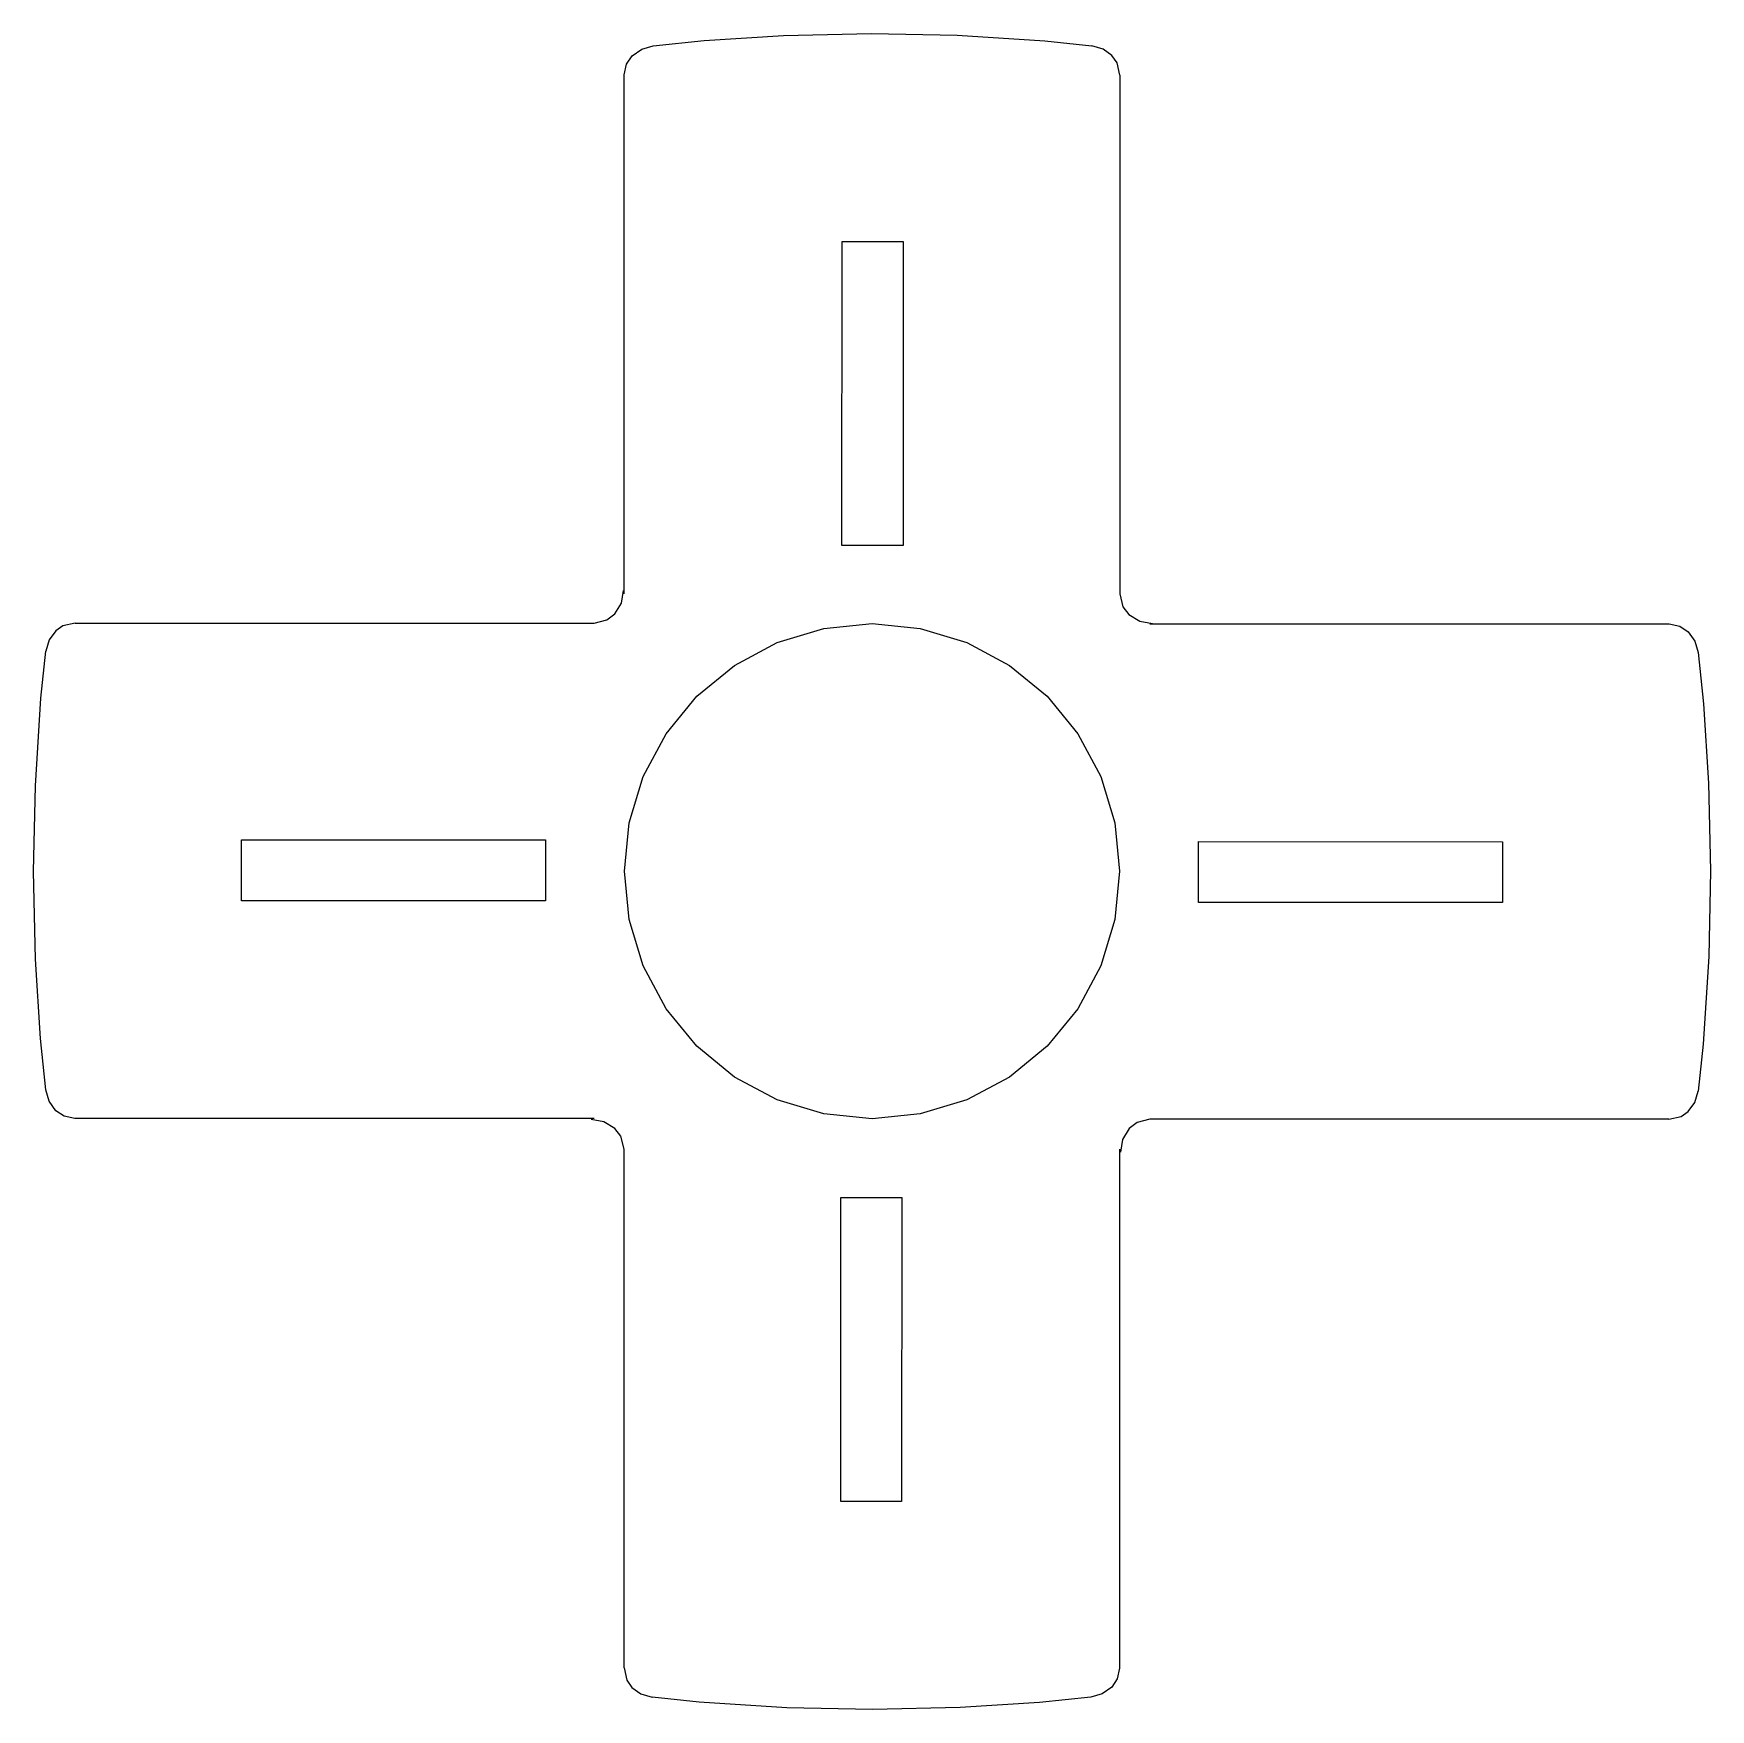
# Model space of a CAD drawing. Header units: millimetres. Extents: x -91 to 89, y -89 to 91.
import ezdxf

# ---------------------------------------------------------------- set-up
doc = ezdxf.new("R2010")
doc.units = ezdxf.units.MM

msp = doc.modelspace()

# ---------------------------------------------------------------- linework, layer by layer
at = {"color": 3}
for p, q in [((-18.7, 89.87), (-10.17, 90.42)), ((-10.17, 90.42), (-0.73, 90.63)), ((-0.73, 90.63), (8.46, 90.44)), ((8.46, 90.44), (17.89, 89.83)), ((-26.44, 88.22), (-25.41, 88.96)), ((-25.41, 88.96), (-24.19, 89.3)), ((-24.19, 89.3), (-18.7, 89.87)), ((17.89, 89.83), (22.93, 89.3)), ((24.15, 88.95), (22.93, 89.3)), ((25.11, 88.25), (24.15, 88.95)), ((-27.29, 86.2), (-27.03, 87.34)), ((-27.03, 87.34), (-26.44, 88.22)), ((25.66, 87.47), (25.11, 88.25)), ((25.94, 86.16), (25.66, 87.47)), ((-27.29, 30.41), (-27.29, 86.2)), ((25.94, 86.16), (25.94, 30.41)), ((-3.9, 35.62), (-3.87, 68.27)), ((-3.87, 68.27), (2.67, 68.27)), ((2.67, 68.27), (2.67, 35.63)), ((2.67, 35.63), (-3.9, 35.62)), ((-27.59, 29.43), (-27.35, 30.79)), ((-28.31, 28.26), (-27.59, 29.43)), ((25.94, 30.41), (26.28, 29.03)), ((26.28, 29.03), (26.93, 28.2)), ((-86.28, 27.26), (-87.59, 26.98)), ((-86.28, 27.26), (-30.52, 27.26)), ((-30.52, 27.26), (-29.15, 27.61)), ((-29.15, 27.61), (-28.31, 28.26)), ((-5.86, 26.71), (-0.67, 27.22)), ((-0.67, 27.22), (4.52, 26.71)), ((26.93, 28.2), (28.11, 27.48)), ((28.11, 27.48), (29.47, 27.23)), ((29.18, 27.2), (84.97, 27.2)), ((84.97, 27.2), (86.12, 26.94)), ((-89.06, 25.47), (-89.42, 24.25)), ((-88.36, 26.43), (-89.06, 25.47)), ((-87.59, 26.98), (-88.36, 26.43)), ((-10.85, 25.19), (-5.86, 26.71)), ((4.52, 26.71), (9.51, 25.19)), ((86.12, 26.94), (86.99, 26.35)), ((86.99, 26.35), (87.73, 25.32)), ((87.73, 25.32), (88.08, 24.11)), ((-89.95, 19.21), (-89.42, 24.25)), ((-15.45, 22.73), (-10.85, 25.19)), ((9.51, 25.19), (14.11, 22.73)), ((88.08, 24.11), (88.64, 18.61)), ((-19.48, 19.43), (-15.45, 22.73)), ((14.11, 22.73), (18.14, 19.43)), ((-90.55, 9.78), (-89.95, 19.21)), ((-22.79, 15.39), (-19.48, 19.43)), ((18.14, 19.43), (21.45, 15.39)), ((88.64, 18.61), (89.19, 10.08)), ((-25.25, 10.8), (-22.79, 15.39)), ((21.45, 15.39), (23.9, 10.8)), ((-90.75, 0.59), (-90.55, 9.78)), ((-26.76, 5.81), (-25.25, 10.8)), ((23.9, 10.8), (25.42, 5.81)), ((89.19, 10.08), (89.4, 0.64)), ((-27.27, 0.62), (-26.76, 5.81)), ((25.42, 5.81), (25.93, 0.62)), ((-68.39, 3.99), (-35.75, 3.99)), ((-68.39, -2.55), (-68.39, 3.99)), ((-35.75, 3.99), (-35.74, -2.57)), ((34.4, 3.81), (67.05, 3.78)), ((34.41, -2.76), (34.4, 3.81)), ((67.05, 3.78), (67.05, -2.76)), ((-90.53, -8.85), (-90.75, 0.59)), ((-26.76, -4.57), (-27.27, 0.62)), ((25.93, 0.62), (25.42, -4.57)), ((89.4, 0.64), (89.21, -8.55)), ((-35.74, -2.57), (-68.39, -2.55)), ((67.05, -2.76), (34.41, -2.76)), ((-25.25, -9.56), (-26.76, -4.57)), ((25.42, -4.57), (23.9, -9.56)), ((-89.99, -17.37), (-90.53, -8.85)), ((89.21, -8.55), (88.61, -17.98)), ((-22.79, -14.16), (-25.25, -9.56)), ((23.9, -9.56), (21.45, -14.16)), ((-19.48, -18.19), (-22.79, -14.16)), ((21.45, -14.16), (18.14, -18.19)), ((-89.42, -22.87), (-89.99, -17.37)), ((88.61, -17.98), (88.08, -23.02)), ((-15.45, -21.5), (-19.48, -18.19)), ((18.14, -18.19), (14.11, -21.5)), ((-10.85, -23.96), (-15.45, -21.5)), ((14.11, -21.5), (9.51, -23.96)), ((-89.08, -24.09), (-89.42, -22.87)), ((87.72, -24.24), (88.08, -23.02)), ((-88.34, -25.12), (-89.08, -24.09)), ((-87.46, -25.71), (-88.34, -25.12)), ((-5.86, -25.47), (-10.85, -23.96)), ((9.51, -23.96), (4.52, -25.47)), ((86.24, -25.75), (87.02, -25.2)), ((87.02, -25.2), (87.72, -24.24)), ((-86.32, -25.96), (-87.46, -25.71)), ((-30.52, -25.96), (-86.32, -25.96)), ((-29.47, -26.31), (-30.83, -26.06)), ((-28.29, -27.03), (-29.47, -26.31)), ((-0.67, -25.98), (-5.86, -25.47)), ((4.52, -25.47), (-0.67, -25.98)), ((27.81, -26.37), (26.97, -27.02)), ((29.18, -26.03), (27.81, -26.37)), ((84.93, -26.03), (29.18, -26.03)), ((84.93, -26.03), (86.24, -25.75)), ((-27.65, -27.86), (-28.29, -27.03)), ((-27.3, -29.24), (-27.65, -27.86)), ((26.25, -28.2), (26.01, -29.56)), ((26.97, -27.02), (26.25, -28.2)), ((-27.3, -84.99), (-27.3, -29.24)), ((25.93, -29.24), (25.93, -85.03)), ((-4.03, -34.46), (2.54, -34.45)), ((-4.03, -67.1), (-4.03, -34.46)), ((2.54, -34.45), (2.51, -67.1)), ((2.51, -67.1), (-4.03, -67.1)), ((-27.3, -84.99), (-27.02, -86.3)), ((-27.02, -86.3), (-26.47, -87.08)), ((25.67, -86.17), (25.08, -87.05)), ((25.93, -85.03), (25.67, -86.17)), ((-26.47, -87.08), (-25.51, -87.78)), ((-25.51, -87.78), (-24.29, -88.13)), ((-19.25, -88.66), (-24.29, -88.13)), ((22.83, -88.13), (17.34, -88.7)), ((24.05, -87.79), (22.83, -88.13)), ((25.08, -87.05), (24.05, -87.79)), ((-9.82, -89.27), (-19.25, -88.66)), ((-0.63, -89.46), (-9.82, -89.27)), ((8.81, -89.25), (-0.63, -89.46)), ((17.34, -88.7), (8.81, -89.25))]:
    msp.add_line(p, q, dxfattribs=at)

doc.saveas('drawing.dxf')
